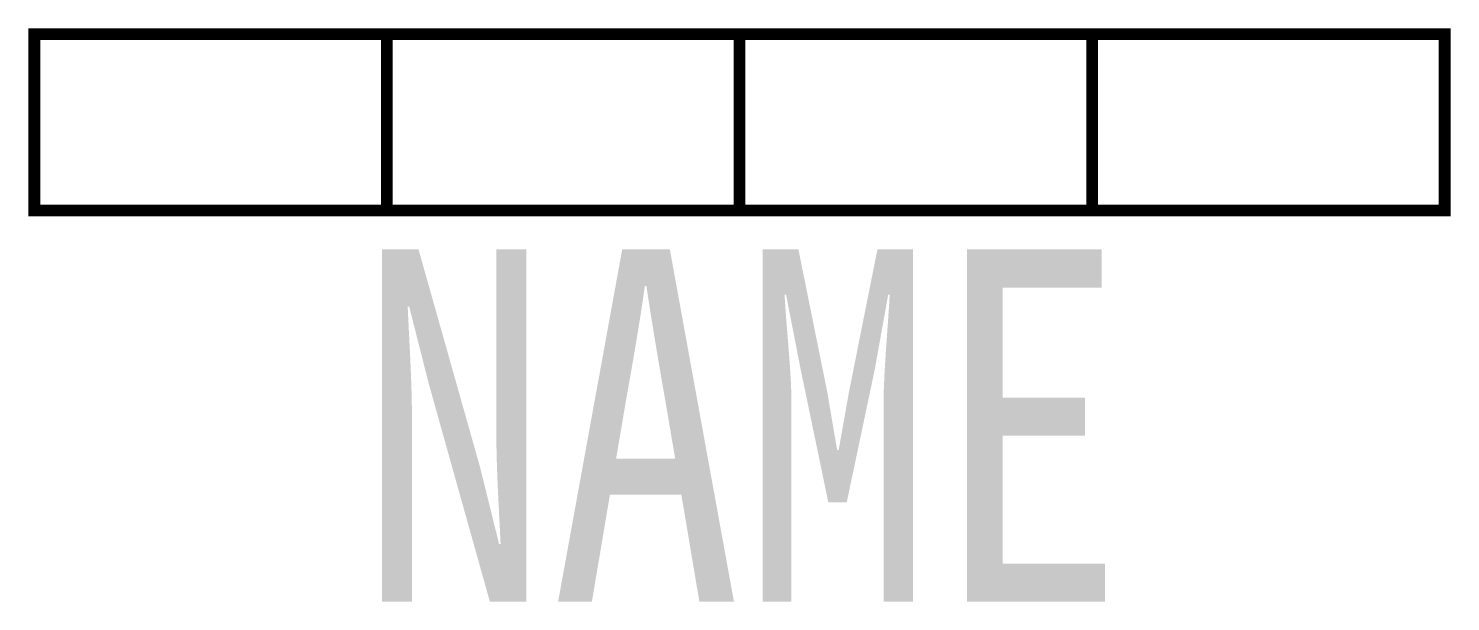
# Model space of a CAD drawing. Header units: inches. Extents: x -6.1 to 6.1, y -4.8 to 0.1.
import ezdxf
from ezdxf.enums import TextEntityAlignment as Align

# ---------------------------------------------------------------- set-up
doc = ezdxf.new("R2010")
doc.units = ezdxf.units.IN
doc.header["$MEASUREMENT"] = 0
doc.linetypes.add('DASHED2', pattern=[0.375, 0.25, -0.125])
doc.styles.add('HZ', font='', dxfattribs={"width": 0.75})
doc.styles.get('HZ').set_extended_font_data('SimSun')

msp = doc.modelspace()

# ---------------------------------------------------------------- linework, layer by layer
at = {"color": 7, "linetype": 'DASHED2', "ltscale": 5, "const_width": 0.1}
msp.add_lwpolyline([(-6, 0), (6, 0), (6, -1.5), (-6, -1.5)], close=True, dxfattribs=at)
for points in [[(-3, -1.5), (-3, 0)], [(0, -1.5), (0, 0)], [(3, -1.5), (3, 0)]]:
    msp.add_lwpolyline(points, dxfattribs=at)

# ---------------------------------------------------------------- texts
at = {"style": 'HZ', "width": 0.8}
msp.add_attdef('NAME', text='PSD000', height=3, dxfattribs=at).set_placement((0.021, -4.83), align=Align.CENTER)

doc.saveas('drawing.dxf')
